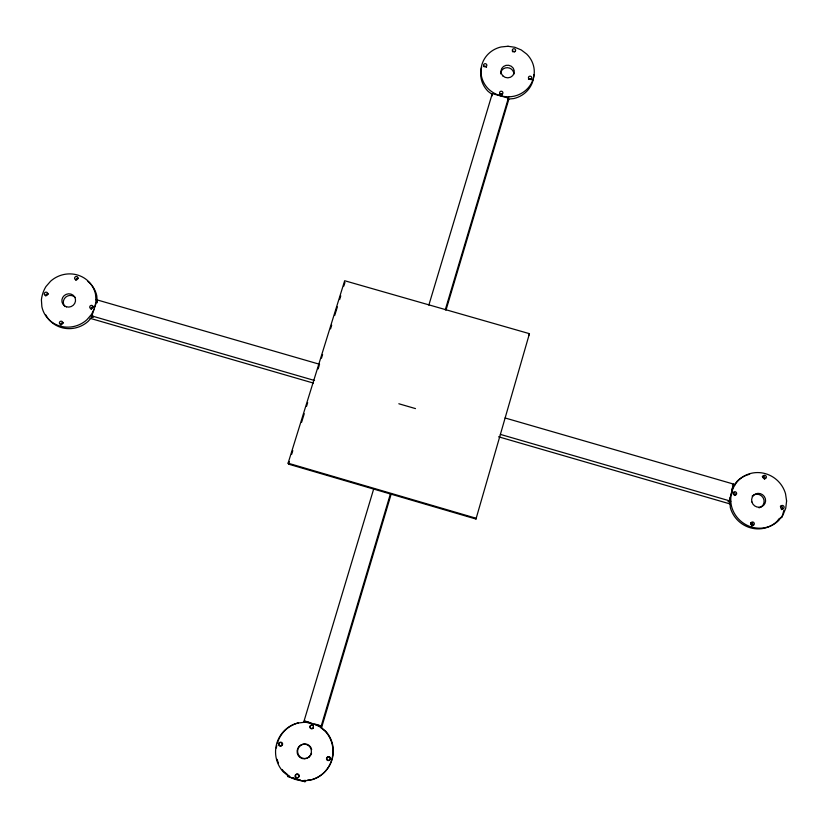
<?xml version="1.0" encoding="UTF-8"?>
<svg xmlns="http://www.w3.org/2000/svg" width="828" height="828" viewBox="0 0 828 828"><rect width="100%" height="100%" fill="white"/><g stroke="black" fill="none" stroke-linecap="round" stroke-linejoin="round"><path stroke-width="1.24" d="M729.603 498.042L730.327 507.626A28.307 27.262 40.8 0 0 750.282 527.767A28.307 27.262 40.8 0 0 777.161 521.216L779.189 518.576M491.977 96.007L492.298 93.605L508.382 98.097L507.988 100.478L508.785 96.721M94.972 306.515L96.027 301.092L95.51 294.188A27.614 26.382 -26.8 0 0 50.611 281.199L45.923 286.591A33.265 31.806 -26.7 0 0 41.4 299.798L41.876 306.712A27.614 26.382 -26.8 0 0 60.02 326.066A27.614 26.382 -26.8 0 0 86.878 319.774L91.566 314.34L94.03 309.31M783.888 510.12L782.067 517.262L779.748 518.349M730.876 501.23L729.53 502.027L728.019 501.582L729.344 500.785L733.701 484.132L505.09 417.974M475.976 519.032L529.444 333.674L344.676 280.733L288.092 463.194L288.61 464.156L475.976 519.032L476.255 518.297L288.092 463.194M373.656 489.058L304.052 721.053L321.161 726.197L390.381 493.964M445.267 309.827L508.382 98.097M300.202 779.966L297.873 779.593L304.942 781.735L305.356 780.349L303.7 780.535M315.685 724.293L321.543 726.052L320.746 727.574M321.512 727.843L391.344 493.519M446.023 310.024L508.827 99.246M428.842 305.118L492.298 93.605M296.879 779.293L287.823 776.55L288.237 775.163L289.521 776.229M309.186 722.337L304.507 720.929L303.638 722.42M288.61 464.156L289.376 461.693M291.663 454.313L292.801 450.618M301.578 422.332L304.249 413.721M306.536 406.341L307.674 402.646M318.138 368.915L319.215 365.438M321.471 358.172L322.599 354.508M330.558 328.851L331.697 325.187M334.729 315.406L337.379 306.857M339.646 299.529L340.784 295.865M343.817 286.084L344.955 282.42M528.957 335.143L529.444 333.674M90.521 315.551L93.109 317.455L91.804 315.923L97.186 299.922L319.577 364.279M731.538 489.99L732.894 486.688L737.262 481.078A28.307 27.262 40.8 0 1 749.64 474.247M92.871 315.882L88.213 321.295A27.5 26.279 -26.8 0 1 45.695 314.764M304.942 781.735L305.625 781.156M287.823 776.55L288.61 776.002M732.356 485.001L733.701 484.132M733.867 485.436L735.223 484.577M307.674 780.1L311.152 779.717M508.402 99.101L513.764 98.553A26.579 25.213 5.6 0 0 533.801 74.592M309.217 722.668L305.739 722.109L297.852 723.051A29.384 28.669 -76.4 0 0 283.207 771.768L288.993 776.602A35.366 34.528 -76.2 0 0 303.234 780.918L310.717 780.1A29.384 28.669 -76.4 0 0 331.728 759.825A29.384 28.669 -76.4 0 0 325.238 731.3L319.463 726.508L314.091 724.076M305.294 722.244L311.1 723.175M398.837 403.764L415.49 408.597M91.804 315.923L314.547 380.507M500.36 434.389L729.344 500.785M89.931 318.262L313.357 383.074M498.57 436.791L730.203 503.983M315.582 724.417L319.856 726.363L325.601 731.124A29.259 28.545 -76.4 0 1 312.353 779.386M292.739 777.709L296.32 779.345M492.391 94.63L488.158 91.411A26.579 25.213 5.6 0 1 481.699 66.861M287.337 774.418L283.756 771.417A29.259 28.545 -76.4 0 1 282.141 769.502M95.913 299.55L97.197 301.154M97.311 302.696L96.793 295.813A27.5 26.279 -26.8 0 0 87.944 281.448M500.598 73.827A6.645 6.303 5.6 0 1 507.326 67.679A6.645 6.303 5.6 0 1 513.877 74.127M528.45 79.064A1.666 1.573 6.9 0 1 531.224 79.84M512.397 51.719A1.656 1.563 5.7 0 1 514.737 51.771M483.738 66.613A1.656 1.573 4.2 0 1 486.502 67.378M499.729 94.05A1.666 1.584 5.4 0 1 502.503 94.827M311.556 753.294A7.317 7.141 -76.4 0 1 300.419 757.123A7.317 7.141 -76.4 0 1 300.833 745.159A7.317 7.141 -76.4 0 1 311.69 749.516M278.374 762.95A29.259 28.545 -76.4 0 1 277.142 759.328M276.366 747.984A29.259 28.545 -76.4 0 1 276.79 745.448M277.421 742.985A29.259 28.545 -76.4 0 1 298.339 722.916M281.354 742.271A1.832 1.78 -73.4 0 1 281.779 742.457M282.41 743.151A1.832 1.78 -73.4 0 1 281.52 745.686A1.832 1.78 -73.4 0 1 279.129 744.6A1.832 1.78 -73.4 0 1 280.433 742.25M330.393 758.024A1.832 1.791 -79.5 0 1 328.437 760.28A1.832 1.791 -79.5 0 1 327.06 757.641A1.832 1.791 -79.5 0 1 329.958 757.196M298.732 774.511A1.904 1.853 -76.9 0 1 297.945 777.616A1.904 1.853 -76.9 0 1 295.534 775.608A1.904 1.853 -76.9 0 1 298.359 774.201M313.253 728.091A1.822 1.78 -75.8 0 1 310.738 728.029A1.822 1.78 -75.8 0 1 310.821 725.452A1.822 1.78 -75.8 0 1 313.346 725.514M61.003 325.166A1.728 1.646 -28.4 0 1 63.477 322.951M65.008 306.619A6.872 6.572 -26.8 0 1 65.598 297.252A6.872 6.572 -26.8 0 1 75.213 297.469M762.277 476.39A1.759 1.697 39 0 1 764.41 479.143M75.99 280.216A1.718 1.635 -25.3 0 1 78.194 278.249M733.09 492.577A1.77 1.708 40 0 1 734.798 495.517M750.665 522.727A1.77 1.708 42.7 0 1 752.818 524.01A1.77 1.708 42.7 0 1 751.607 526.111M91.215 309.393A1.718 1.646 -26.3 0 1 93.274 307.012M752.176 496.086A7.079 6.81 40.8 0 1 763.157 497.794A7.079 6.81 40.8 0 1 759.059 507.843M45.788 295.896A1.78 1.697 -27.3 0 1 48.49 294.033M780.338 506.27A1.77 1.708 41.5 0 1 782.491 507.543A1.77 1.708 41.5 0 1 781.29 509.634M786.6 500.981L785.762 508.164L783.071 514.819L778.703 520.491A28.421 27.376 40.7 0 1 751.72 527.074A28.421 27.376 40.7 0 1 731.673 506.85C729.209 497.462 731.776 487.123 738.628 480.199A28.421 27.376 40.7 0 1 785.534 493.757L786.6 500.981M507.999 46.264L501.095 46.968A26.682 25.306 5.5 0 0 488.468 89C495.247 95.448 505.039 98.108 514.178 96.172A26.682 25.306 5.5 0 0 533.294 78.681A26.682 25.306 5.5 0 0 526.701 54.079L521.247 49.939L514.861 47.279L507.999 46.264M502.844 75.876A6.665 6.324 5.5 0 0 514.033 73.288A6.665 6.324 5.5 0 0 505.98 65.36A6.665 6.324 5.5 0 0 502.844 75.876M512.77 51.388A1.666 1.573 5.6 0 0 515.565 50.746A1.666 1.573 5.6 0 0 513.557 48.769A1.666 1.573 5.6 0 0 512.77 51.388M500.05 93.895A1.666 1.594 5.4 0 0 502.855 93.253A1.666 1.594 5.4 0 0 500.847 91.256A1.666 1.594 5.4 0 0 500.05 93.895M528.895 78.846A1.666 1.584 6.9 0 0 531.7 78.205A1.666 1.584 6.9 0 0 529.672 76.217A1.666 1.584 6.9 0 0 528.895 78.846M483.987 66.343A1.666 1.584 4.2 0 0 486.792 65.702A1.666 1.584 4.2 0 0 484.784 63.725A1.666 1.584 4.2 0 0 483.987 66.343M281.489 745.573A1.832 1.791 -73.3 0 0 280.796 742.488A1.832 1.791 -73.3 0 0 278.519 744.672A1.832 1.791 -73.3 0 0 281.489 745.573M312.829 728.247A1.832 1.791 -75.7 0 0 312.135 725.173A1.832 1.791 -75.7 0 0 309.869 727.357A1.832 1.791 -75.7 0 0 312.829 728.247M298.142 777.564A1.904 1.853 -76.9 0 0 297.428 774.356A1.904 1.853 -76.9 0 0 295.068 776.633A1.904 1.853 -76.9 0 0 298.142 777.564M309.154 756.802A7.348 7.162 -76.3 0 0 306.37 744.455A7.348 7.162 -76.3 0 0 297.273 753.221A7.348 7.162 -76.3 0 0 309.154 756.802M329.523 760.073A1.842 1.791 -79.5 0 0 328.819 756.989A1.842 1.791 -79.5 0 0 326.553 759.183A1.842 1.791 -79.5 0 0 329.523 760.073M60.993 324.524A1.728 1.656 -28.4 0 0 62.628 322.051A1.728 1.656 -28.4 0 0 59.668 321.988A1.728 1.656 -28.4 0 0 60.993 324.524M751.886 501.944A7.11 6.841 40.7 0 0 763.633 505.339A7.11 6.841 40.7 0 0 760.342 493.633A7.11 6.841 40.7 0 0 751.886 501.944M750.882 524.124A1.78 1.718 42.6 0 0 753.822 524.983A1.78 1.718 42.6 0 0 753.004 522.044A1.78 1.718 42.6 0 0 750.882 524.124M75.752 279.729A1.718 1.646 -25.3 0 0 77.956 277.753A1.718 1.646 -25.3 0 0 75.151 276.945A1.718 1.646 -25.3 0 0 75.752 279.729M66.54 306.836A6.903 6.593 -26.8 0 0 75.41 298.877A6.903 6.593 -26.8 0 0 64.17 295.627A6.903 6.593 -26.8 0 0 66.54 306.836M45.457 295.524A1.78 1.697 -27.3 0 0 47.755 293.464A1.78 1.697 -27.3 0 0 44.857 292.626A1.78 1.697 -27.3 0 0 45.457 295.524M90.894 308.627A1.728 1.656 -26.3 0 0 93.109 306.639A1.728 1.656 -26.3 0 0 90.293 305.822A1.728 1.656 -26.3 0 0 90.894 308.627M780.68 507.585A1.78 1.708 41.4 0 0 783.619 508.444A1.78 1.708 41.4 0 0 782.791 505.504A1.78 1.708 41.4 0 0 780.68 507.585M733.225 493.84A1.77 1.708 39.9 0 0 736.154 494.689A1.77 1.708 39.9 0 0 735.347 491.77A1.77 1.708 39.9 0 0 733.225 493.84M762.961 477.414A1.77 1.708 38.9 0 0 765.89 478.253A1.77 1.708 38.9 0 0 765.062 475.344A1.77 1.708 38.9 0 0 762.961 477.414"/></g></svg>
